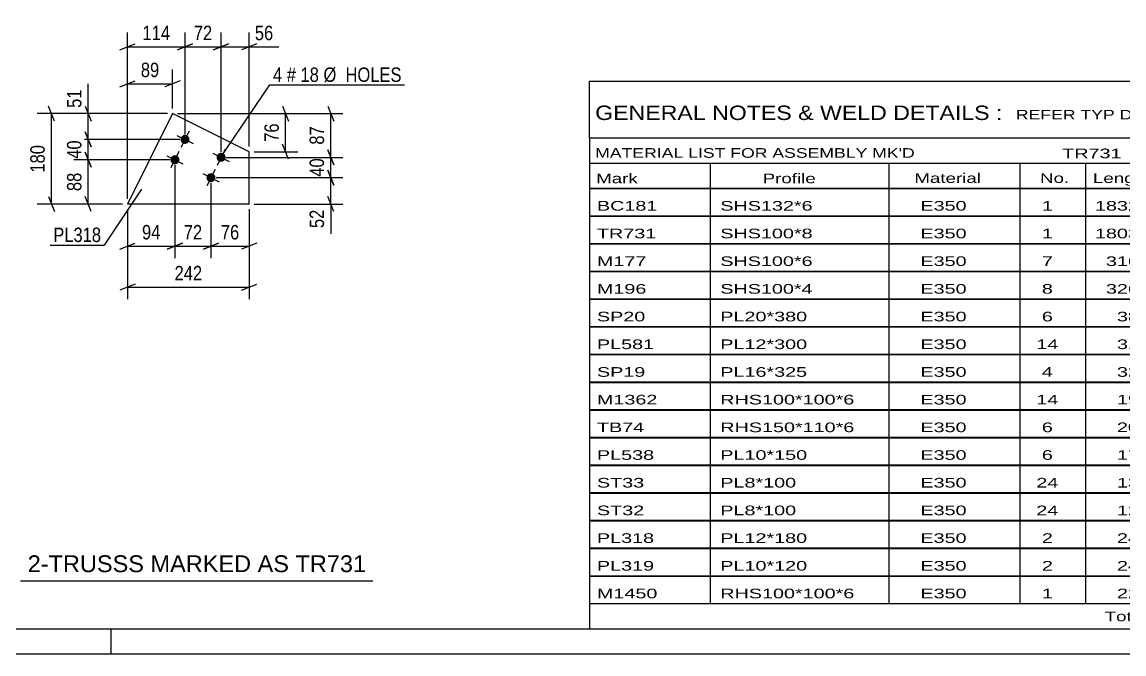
# Model space of a CAD drawing. Header units: millimetres. Extents: x 0 to 841, y 0 to 594.
# Drawn here: x 403.3 to 622.2, y 0 to 125.5 of the extents above; entities that cross this region are included whole.
import ezdxf

# ---------------------------------------------------------------- set-up
doc = ezdxf.new("R2010")
doc.units = ezdxf.units.MM
doc.styles.add('Arial', font='ARIAL.TTF', dxfattribs={"height": 0.2})
doc.styles.add('Arial Narrow', font='ARIALN.TTF', dxfattribs={"height": 0.2})

# ---------------------------------------------------------------- blocks, each defined once
blk = doc.blocks.new('Unknown-318887466-1133')
at = {"color": 5, "linetype": 'Continuous'}
for p, q in [((5, 5), (836, 5)), ((421, 0), (421, 5)), ((0, 0), (841, 0))]:
    blk.add_line(p, q, dxfattribs=at)
blk = doc.blocks.new('Part-318887466-13824 - 13823')
at = {"color": 2, "linetype": 'Continuous'}
for p, q in [((433.21, 107.34), (424.28, 89.37)), ((448.44, 99.77), (433.21, 107.34)), ((448.44, 89.37), (448.44, 99.77)), ((448.44, 89.37), (424.28, 89.37))]:
    blk.add_line(p, q, dxfattribs=at)
blk = doc.blocks.new('Bolt-318887466-13825 - 13823')
at = {"linetype": 'Continuous'}
for points in [[(436.49, 101.8, -1), (434.88, 102.6, -1)], [(434.49, 97.77, -1), (432.88, 98.57, -1)], [(443.66, 98.24, -1), (442.04, 99.04, -1)], [(441.65, 94.21, -1), (440.04, 95.01, -1)]]:
    blk.add_hatch(color=1, dxfattribs=at).paths.add_polyline_path(points)
at = {"color": 1, "linetype": 'Continuous'}
for p, q in [((434.07, 103), (437.3, 101.4)), ((436.49, 103.81), (434.88, 100.59)), ((432.07, 98.97), (435.29, 97.37)), ((434.48, 99.79), (432.88, 96.56)), ((441.24, 99.44), (444.46, 97.84)), ((443.65, 100.25), (442.05, 97.03)), ((439.23, 95.41), (442.46, 93.81)), ((441.65, 96.22), (440.05, 93))]:
    blk.add_line(p, q, dxfattribs=at)
blk = doc.blocks.new('StraightDimension-318887466-13884 - 13823')
at = {"color": 7, "linetype": 'Continuous'}
for p, q in [((440.85, 93.61), (440.85, 78.59)), ((448.44, 88.37), (448.44, 78.59)), ((439.35, 80.39), (442.35, 81.59)), ((440.85, 80.99), (448.44, 80.99)), ((449.94, 81.59), (446.94, 80.39))]:
    blk.add_line(p, q, dxfattribs=at)
at = {"color": 0}
blk.add_wipeout([(447.07, 81.74), (447.07, 85.94), (442.21, 85.94), (442.21, 81.74)], dxfattribs=at)
at = {"color": 3, "style": 'Arial Narrow'}
blk.add_text('76', height=2.863, dxfattribs=at).set_placement((442.81, 82.34))
blk = doc.blocks.new('StraightDimension-318887466-14279 - 13823')
at = {"color": 7, "linetype": 'Continuous'}
for p, q in [((443.85, 98.64), (467.05, 98.64)), ((464.05, 100.14), (465.25, 97.14)), ((464.65, 94.61), (464.65, 98.64)), ((441.85, 94.61), (467.05, 94.61)), ((465.25, 93.11), (464.05, 96.11))]:
    blk.add_line(p, q, dxfattribs=at)
at = {"color": 0}
blk.add_wipeout([(463.9, 99.06), (459.7, 99.06), (459.7, 94.2), (463.9, 94.2)], dxfattribs=at)
at = {"color": 3, "style": 'Arial Narrow'}
blk.add_text('40', height=2.863, rotation=90.0002, dxfattribs=at).set_placement((463.3, 94.8))
blk = doc.blocks.new('StraightDimension-318887466-13880 - 13823')
at = {"color": 7, "linetype": 'Continuous'}
for p, q in [((432.21, 107.34), (406.33, 107.34)), ((409.78, 105.84), (408.58, 108.84)), ((409.18, 89.37), (409.18, 107.34)), ((408.58, 90.87), (409.78, 87.87)), ((423.28, 89.37), (406.33, 89.37))]:
    blk.add_line(p, q, dxfattribs=at)
at = {"color": 0}
blk.add_wipeout([(408.43, 101.7), (404.23, 101.7), (404.23, 95.01), (408.43, 95.01)], dxfattribs=at)
at = {"color": 3, "style": 'Arial Narrow'}
blk.add_text('180', height=2.863, rotation=90.0002, dxfattribs=at).set_placement((407.83, 95.61))
blk = doc.blocks.new('StraightDimension-318887466-13864 - 13823')
at = {"color": 7, "linetype": 'Continuous'}
for p, q in [((424.28, 90.37), (424.28, 116.08)), ((433.21, 108.34), (433.21, 116.08)), ((422.78, 112.63), (425.78, 113.83)), ((434.71, 113.83), (431.71, 112.63)), ((424.28, 113.23), (433.21, 113.23))]:
    blk.add_line(p, q, dxfattribs=at)
at = {"color": 0}
blk.add_wipeout([(431.18, 113.98), (431.18, 118.18), (426.32, 118.18), (426.32, 113.98)], dxfattribs=at)
at = {"color": 3, "style": 'Arial Narrow'}
blk.add_text('89', height=2.863, dxfattribs=at).set_placement((426.92, 114.58))
blk = doc.blocks.new('StraightDimension-318887466-13870 - 13823')
at = {"color": 7, "linetype": 'Continuous'}
for p, q in [((424.28, 88.37), (424.28, 70.46)), ((448.44, 88.37), (448.44, 70.46)), ((425.78, 73.46), (422.78, 72.26)), ((424.28, 72.86), (448.44, 72.86)), ((446.94, 72.26), (449.94, 73.46))]:
    blk.add_line(p, q, dxfattribs=at)
at = {"color": 0}
blk.add_wipeout([(439.7, 73.61), (439.7, 77.81), (433.02, 77.81), (433.02, 73.61)], dxfattribs=at)
at = {"color": 3, "style": 'Arial Narrow'}
blk.add_text('242', height=2.863, dxfattribs=at).set_placement((433.62, 74.21))
blk = doc.blocks.new('StraightDimension-318887466-13874 - 13823')
at = {"color": 7, "linetype": 'Continuous'}
for p, q in [((434.21, 107.34), (458.07, 107.34)), ((455.07, 108.84), (456.27, 105.84)), ((455.67, 99.77), (455.67, 107.34)), ((456.27, 98.27), (455.07, 101.27)), ((449.44, 99.77), (458.07, 99.77))]:
    blk.add_line(p, q, dxfattribs=at)
at = {"color": 0}
blk.add_wipeout([(454.92, 105.98), (450.72, 105.98), (450.72, 101.13), (454.92, 101.13)], dxfattribs=at)
at = {"color": 3, "style": 'Arial Narrow'}
blk.add_text('76', height=2.863, rotation=90.0002, dxfattribs=at).set_placement((454.32, 101.73))
blk = doc.blocks.new('StraightDimension-318887466-13885 - 13823')
at = {"color": 7, "linetype": 'Continuous'}
for p, q in [((433.68, 97.17), (433.68, 78.59)), ((440.85, 93.61), (440.85, 78.59)), ((432.18, 80.39), (435.18, 81.59)), ((433.68, 80.99), (440.85, 80.99)), ((442.35, 81.59), (439.35, 80.39))]:
    blk.add_line(p, q, dxfattribs=at)
at = {"color": 0}
blk.add_wipeout([(439.69, 81.74), (439.69, 85.94), (434.84, 85.94), (434.84, 81.74)], dxfattribs=at)
at = {"color": 3, "style": 'Arial Narrow'}
blk.add_text('72', height=2.863, dxfattribs=at).set_placement((435.44, 82.34))
blk = doc.blocks.new('StraightDimension-318887466-13886 - 13823')
at = {"color": 7, "linetype": 'Continuous'}
for p, q in [((433.68, 97.17), (433.68, 78.59)), ((424.28, 88.37), (424.28, 78.59)), ((422.78, 80.39), (425.78, 81.59)), ((424.28, 80.99), (433.68, 80.99)), ((435.18, 81.59), (432.18, 80.39))]:
    blk.add_line(p, q, dxfattribs=at)
at = {"color": 0}
blk.add_wipeout([(431.41, 81.74), (431.41, 85.94), (426.55, 85.94), (426.55, 81.74)], dxfattribs=at)
at = {"color": 3, "style": 'Arial Narrow'}
blk.add_text('94', height=2.863, dxfattribs=at).set_placement((427.15, 82.34))
blk = doc.blocks.new('StraightDimension-318887466-13904 - 13823')
at = {"color": 7, "linetype": 'Continuous'}
for p, q in [((432.21, 107.34), (413.62, 107.34)), ((415.87, 108.84), (417.07, 105.84)), ((416.47, 102.2), (416.47, 107.34)), ((417.07, 100.7), (415.87, 103.7)), ((434.69, 102.2), (413.62, 102.2))]:
    blk.add_line(p, q, dxfattribs=at)
at = {"color": 0}
blk.add_wipeout([(415.72, 112.72), (411.52, 112.72), (411.52, 107.87), (415.72, 107.87)], dxfattribs=at)
at = {"color": 7, "linetype": 'Continuous'}
blk.add_line((416.47, 107.34), (416.47, 113.25), dxfattribs=at)
blk.add_line((416.47, 107.34), (416.47, 113.25), dxfattribs=at)
at = {"color": 3, "style": 'Arial Narrow'}
blk.add_text('51', height=2.863, rotation=90.0002, dxfattribs=at).set_placement((415.12, 108.47))
blk = doc.blocks.new('StraightDimension-318887466-13905 - 13823')
at = {"color": 7, "linetype": 'Continuous'}
for p, q in [((415.87, 103.7), (417.07, 100.7)), ((434.69, 102.2), (413.62, 102.2)), ((416.47, 98.17), (416.47, 102.2)), ((417.07, 96.67), (415.87, 99.67)), ((432.68, 98.17), (413.62, 98.17))]:
    blk.add_line(p, q, dxfattribs=at)
at = {"color": 0}
blk.add_wipeout([(415.72, 102.62), (411.52, 102.62), (411.52, 97.76), (415.72, 97.76)], dxfattribs=at)
at = {"color": 3, "style": 'Arial Narrow'}
blk.add_text('40', height=2.863, rotation=90.0002, dxfattribs=at).set_placement((415.12, 98.36))
blk = doc.blocks.new('StraightDimension-318887466-13906 - 13823')
at = {"color": 7, "linetype": 'Continuous'}
for p, q in [((415.87, 99.67), (417.07, 96.67)), ((432.68, 98.17), (413.62, 98.17)), ((416.47, 89.37), (416.47, 98.17)), ((417.07, 87.87), (415.87, 90.87)), ((423.28, 89.37), (413.62, 89.37))]:
    blk.add_line(p, q, dxfattribs=at)
at = {"color": 0}
blk.add_wipeout([(415.72, 96.2), (411.52, 96.2), (411.52, 91.34), (415.72, 91.34)], dxfattribs=at)
at = {"color": 3, "style": 'Arial Narrow'}
blk.add_text('88', height=2.863, rotation=90.0002, dxfattribs=at).set_placement((415.12, 91.94))
blk = doc.blocks.new('StraightDimension-318887466-14255 - 13823')
at = {"color": 7, "linetype": 'Continuous'}
for p, q in [((442.85, 99.64), (442.85, 123.42)), ((448.44, 100.77), (448.44, 123.42)), ((441.35, 119.97), (444.35, 121.17)), ((442.85, 120.57), (448.44, 120.57)), ((449.94, 121.17), (446.94, 119.97))]:
    blk.add_line(p, q, dxfattribs=at)
at = {"color": 0}
blk.add_wipeout([(453.82, 121.32), (453.82, 125.52), (448.96, 125.52), (448.96, 121.32)], dxfattribs=at)
at = {"color": 7, "linetype": 'Continuous'}
blk.add_line((448.44, 120.57), (454.34, 120.57), dxfattribs=at)
blk.add_line((448.44, 120.57), (454.34, 120.57), dxfattribs=at)
at = {"color": 3, "style": 'Arial Narrow'}
blk.add_text('56', height=2.863, dxfattribs=at).set_placement((449.56, 121.92))
blk = doc.blocks.new('StraightDimension-318887466-14256 - 13823')
at = {"color": 7, "linetype": 'Continuous'}
for p, q in [((435.69, 103.2), (435.69, 123.42)), ((442.85, 99.64), (442.85, 123.42)), ((434.19, 119.97), (437.19, 121.17)), ((435.69, 120.57), (442.85, 120.57)), ((444.35, 121.17), (441.35, 119.97))]:
    blk.add_line(p, q, dxfattribs=at)
at = {"color": 0}
blk.add_wipeout([(441.7, 121.32), (441.7, 125.52), (436.84, 125.52), (436.84, 121.32)], dxfattribs=at)
at = {"color": 3, "style": 'Arial Narrow'}
blk.add_text('72', height=2.863, dxfattribs=at).set_placement((437.44, 121.92))
blk = doc.blocks.new('StraightDimension-318887466-14257 - 13823')
at = {"color": 7, "linetype": 'Continuous'}
for p, q in [((424.28, 90.37), (424.28, 123.42)), ((435.69, 103.2), (435.69, 123.42)), ((422.78, 119.97), (425.78, 121.17)), ((424.28, 120.57), (435.69, 120.57)), ((437.19, 121.17), (434.19, 119.97))]:
    blk.add_line(p, q, dxfattribs=at)
at = {"color": 0}
blk.add_wipeout([(433.33, 121.32), (433.33, 125.52), (426.64, 125.52), (426.64, 121.32)], dxfattribs=at)
at = {"color": 3, "style": 'Arial Narrow'}
blk.add_text('114', height=2.863, dxfattribs=at).set_placement((427.24, 121.92))
blk = doc.blocks.new('StraightDimension-318887466-14278 - 13823')
at = {"color": 7, "linetype": 'Continuous'}
for p, q in [((434.21, 107.34), (467.05, 107.34)), ((464.05, 108.84), (465.25, 105.84)), ((464.65, 98.64), (464.65, 107.34)), ((443.85, 98.64), (467.05, 98.64)), ((465.25, 97.14), (464.05, 100.14))]:
    blk.add_line(p, q, dxfattribs=at)
at = {"color": 0}
blk.add_wipeout([(463.9, 105.42), (459.7, 105.42), (459.7, 100.56), (463.9, 100.56)], dxfattribs=at)
at = {"color": 3, "style": 'Arial Narrow'}
blk.add_text('87', height=2.863, rotation=90.0002, dxfattribs=at).set_placement((463.3, 101.16))
blk = doc.blocks.new('StraightDimension-318887466-14280 - 13823')
at = {"color": 7, "linetype": 'Continuous'}
for p, q in [((441.85, 94.61), (467.05, 94.61)), ((464.05, 96.11), (465.25, 93.11)), ((464.65, 89.37), (464.65, 94.61)), ((465.25, 87.87), (464.05, 90.87)), ((449.44, 89.37), (467.05, 89.37))]:
    blk.add_line(p, q, dxfattribs=at)
at = {"color": 0}
blk.add_wipeout([(463.9, 88.84), (459.7, 88.84), (459.7, 83.99), (463.9, 83.99)], dxfattribs=at)
at = {"color": 7, "linetype": 'Continuous'}
blk.add_line((464.65, 89.37), (464.65, 83.46), dxfattribs=at)
blk.add_line((464.65, 89.37), (464.65, 83.46), dxfattribs=at)
at = {"color": 3, "style": 'Arial Narrow'}
blk.add_text('52', height=2.863, rotation=90.0002, dxfattribs=at).set_placement((463.3, 84.59))
blk = doc.blocks.new('Unknown-318887466-14738')
at = {"color": 7, "linetype": 'Continuous'}
for p, q in [((516, 113.75), (676, 113.75)), ((516, 102.5), (516, 113.75)), ((676, 113.75), (676, 102.5)), ((516, 102.5), (676, 102.5)), ((516, 102.5), (516, 97.5)), ((676, 102.5), (676, 97.5)), ((516, 97.5), (676, 97.5)), ((516, 97.5), (516, 92.5)), ((540, 97.5), (540, 92.5)), ((575.5, 97.5), (575.5, 92.5)), ((601.5, 97.5), (601.5, 92.5)), ((614.5, 97.5), (614.5, 92.5)), ((632, 97.5), (632, 92.5)), ((654, 97.5), (654, 92.5)), ((676, 97.5), (676, 92.5)), ((516, 92.5), (676, 92.5)), ((516, 92.45), (516, 87.05)), ((516, 92.45), (676, 92.45)), ((540, 92.5), (540, 87)), ((575.5, 92.5), (575.5, 87)), ((601.5, 92.5), (601.5, 87)), ((614.5, 92.5), (614.5, 87)), ((632, 92.5), (632, 87)), ((654, 92.5), (654, 87)), ((676, 92.45), (676, 87.05)), ((516, 87.05), (676, 87.05)), ((516, 86.95), (516, 81.55)), ((516, 86.95), (676, 86.95)), ((540, 87), (540, 81.5)), ((575.5, 87), (575.5, 81.5)), ((601.5, 87), (601.5, 81.5)), ((614.5, 87), (614.5, 81.5)), ((632, 87), (632, 81.5)), ((654, 87), (654, 81.5)), ((676, 86.95), (676, 81.55)), ((516, 81.55), (676, 81.55)), ((516, 81.45), (516, 76.05)), ((516, 81.45), (676, 81.45)), ((540, 81.5), (540, 76)), ((575.5, 81.5), (575.5, 76)), ((601.5, 81.5), (601.5, 76)), ((614.5, 81.5), (614.5, 76)), ((632, 81.5), (632, 76)), ((654, 81.5), (654, 76)), ((676, 81.45), (676, 76.05)), ((516, 76.05), (676, 76.05)), ((516, 75.95), (516, 70.55)), ((516, 75.95), (676, 75.95)), ((540, 76), (540, 70.5)), ((575.5, 76), (575.5, 70.5)), ((601.5, 76), (601.5, 70.5)), ((614.5, 76), (614.5, 70.5)), ((632, 76), (632, 70.5)), ((654, 76), (654, 70.5)), ((676, 75.95), (676, 70.55)), ((516, 70.55), (676, 70.55)), ((516, 70.45), (516, 65.05)), ((516, 70.45), (676, 70.45)), ((540, 70.5), (540, 65)), ((575.5, 70.5), (575.5, 65)), ((601.5, 70.5), (601.5, 65)), ((614.5, 70.5), (614.5, 65)), ((632, 70.5), (632, 65)), ((654, 70.5), (654, 65)), ((676, 70.45), (676, 65.05)), ((516, 65.05), (676, 65.05)), ((516, 64.95), (516, 59.55)), ((516, 64.95), (676, 64.95)), ((540, 65), (540, 59.5)), ((575.5, 65), (575.5, 59.5)), ((601.5, 65), (601.5, 59.5)), ((614.5, 65), (614.5, 59.5)), ((632, 65), (632, 59.5)), ((654, 65), (654, 59.5)), ((676, 64.95), (676, 59.55)), ((516, 59.55), (676, 59.55)), ((516, 59.45), (516, 54.05)), ((516, 59.45), (676, 59.45)), ((540, 59.5), (540, 54)), ((575.5, 59.5), (575.5, 54)), ((601.5, 59.5), (601.5, 54)), ((614.5, 59.5), (614.5, 54)), ((632, 59.5), (632, 54)), ((654, 59.5), (654, 54)), ((676, 59.45), (676, 54.05)), ((516, 54.05), (676, 54.05)), ((516, 53.95), (516, 48.55)), ((516, 53.95), (676, 53.95)), ((540, 54), (540, 48.5)), ((575.5, 54), (575.5, 48.5)), ((601.5, 54), (601.5, 48.5)), ((614.5, 54), (614.5, 48.5)), ((632, 54), (632, 48.5)), ((654, 54), (654, 48.5)), ((676, 53.95), (676, 48.55)), ((516, 48.55), (676, 48.55)), ((516, 48.45), (516, 43.05)), ((516, 48.45), (676, 48.45)), ((540, 48.5), (540, 43)), ((575.5, 48.5), (575.5, 43)), ((601.5, 48.5), (601.5, 43)), ((614.5, 48.5), (614.5, 43)), ((632, 48.5), (632, 43)), ((654, 48.5), (654, 43)), ((676, 48.45), (676, 43.05)), ((516, 43.05), (676, 43.05)), ((516, 42.95), (516, 37.55)), ((516, 42.95), (676, 42.95)), ((540, 43), (540, 37.5)), ((575.5, 43), (575.5, 37.5)), ((601.5, 43), (601.5, 37.5)), ((614.5, 43), (614.5, 37.5)), ((632, 43), (632, 37.5)), ((654, 43), (654, 37.5)), ((676, 42.95), (676, 37.55)), ((516, 37.55), (676, 37.55)), ((516, 37.45), (516, 32.05)), ((516, 37.45), (676, 37.45)), ((540, 37.5), (540, 32)), ((575.5, 37.5), (575.5, 32)), ((601.5, 37.5), (601.5, 32)), ((614.5, 37.5), (614.5, 32)), ((632, 37.5), (632, 32)), ((654, 37.5), (654, 32)), ((676, 37.45), (676, 32.05)), ((516, 32.05), (676, 32.05)), ((516, 31.95), (516, 26.55)), ((516, 31.95), (676, 31.95)), ((540, 32), (540, 26.5)), ((575.5, 32), (575.5, 26.5)), ((601.5, 32), (601.5, 26.5)), ((614.5, 32), (614.5, 26.5)), ((632, 32), (632, 26.5)), ((654, 32), (654, 26.5)), ((676, 31.95), (676, 26.55)), ((516, 26.55), (676, 26.55)), ((516, 26.45), (516, 21.05)), ((516, 26.45), (676, 26.45)), ((540, 26.5), (540, 21)), ((575.5, 26.5), (575.5, 21)), ((601.5, 26.5), (601.5, 21)), ((614.5, 26.5), (614.5, 21)), ((632, 26.5), (632, 21)), ((654, 26.5), (654, 21)), ((676, 26.45), (676, 21.05)), ((516, 21.05), (676, 21.05)), ((516, 20.95), (516, 15.55)), ((516, 20.95), (676, 20.95)), ((540, 21), (540, 15.5)), ((575.5, 21), (575.5, 15.5)), ((601.5, 21), (601.5, 15.5)), ((614.5, 21), (614.5, 15.5)), ((632, 21), (632, 15.5)), ((654, 21), (654, 15.5)), ((676, 20.95), (676, 15.55)), ((516, 15.55), (676, 15.55)), ((516, 15.45), (516, 10.05)), ((516, 15.45), (676, 15.45)), ((540, 15.5), (540, 10)), ((575.5, 15.5), (575.5, 10)), ((601.5, 15.5), (601.5, 10)), ((614.5, 15.5), (614.5, 10)), ((632, 15.5), (632, 10)), ((654, 15.5), (654, 10)), ((676, 15.45), (676, 10.05)), ((516, 10.05), (676, 10.05)), ((516, 10), (676, 10)), ((516, 10), (516, 5)), ((632, 10), (632, 5)), ((654, 10), (654, 5)), ((676, 10), (676, 5)), ((516, 5), (676, 5))]:
    blk.add_line(p, q, dxfattribs=at)
at = {"color": 7, "style": 'Arial Narrow'}
for s, height, width, p in [('GENERAL NOTES & WELD DETAILS :', 2.8633, 1.4, (517.15, 106.06)), ('REFER TYP DRAWING TYP-01', 1.9089, 1.6, (600.7, 106.16)), ("MATERIAL LIST FOR ASSEMBLY MK'D", 1.9089, 1.6, (517.15, 98.56)), ('TR731', 1.909, 1.794707, (609.9, 98.47)), ('2', 1.91, 1.794707, (638.08, 98.56)), ('No. Required', 1.9089, 1.6, (647.41, 98.56)), ('Mark', 1.909, 1.7, (517.34, 93.5)), ('Profile', 1.909, 1.7, (550.41, 93.5)), ('Material', 1.909, 1.7, (580.54, 93.56)), ('No.', 1.909, 1.7, (605.5, 93.56)), ('Length', 1.909, 1.7, (616, 93.56)), ('Area', 1.909, 1.7, (638.5, 93.56)), ('Weight', 1.909, 1.7, (658, 93.56))]:
    blk.add_text(s, height=height, dxfattribs=dict(at, width=width)).set_placement(p)
at = {"color": 7, "linetype": 'Continuous', "style": 'Arial Narrow'}
for s, height, width, p in [('BC181', 1.909, 1.794707, (517.5, 88.06)), ('SHS132*6', 1.909, 1.794707, (542, 88.06)), ('E350', 1.909, 1.794707, (581.74, 88.06)), ('1', 1.91, 1.794707, (605.86, 88.06)), ('18326', 1.909, 1.794707, (616.4, 88.06)), ('9.7', 1.909, 1.794707, (642.32, 88.06)), ('435.0', 1.909, 1.794707, (658.96, 88.06)), ('TR731', 1.909, 1.794707, (517.5, 82.56)), ('SHS100*8', 1.909, 1.794707, (542, 82.56)), ('E350', 1.909, 1.794707, (581.74, 82.56)), ('1', 1.91, 1.794707, (605.86, 82.56)), ('18034', 1.909, 1.794707, (616.4, 82.56)), ('7.2', 1.909, 1.794707, (642.32, 82.56)), ('416.8', 1.909, 1.794707, (658.96, 82.56)), ('M177', 1.909, 1.794707, (517.5, 77.06)), ('SHS100*6', 1.909, 1.794707, (542, 77.06)), ('E350', 1.909, 1.794707, (581.74, 77.06)), ('7', 1.91, 1.794707, (605.86, 77.06)), ('3167', 1.909, 1.794707, (618.58, 77.06)), ('1.2', 1.909, 1.794707, (642.32, 77.06)), ('383.7', 1.909, 1.794707, (658.96, 77.06)), ('M196', 1.909, 1.794707, (517.5, 71.56)), ('SHS100*4', 1.909, 1.794707, (542, 71.56)), ('E350', 1.909, 1.794707, (581.74, 71.56)), ('8', 1.91, 1.794707, (605.86, 71.56)), ('3261', 1.909, 1.794707, (618.58, 71.56)), ('1.3', 1.909, 1.794707, (642.32, 71.56)), ('311.1', 1.909, 1.794707, (658.96, 71.56)), ('SP20', 1.909, 1.794707, (517.5, 66.06)), ('PL20*380', 1.909, 1.794707, (542, 66.06)), ('E350', 1.909, 1.794707, (581.74, 66.06)), ('6', 1.91, 1.794707, (605.86, 66.06)), ('380', 1.909, 1.794707, (620.77, 66.06)), ('0.3', 1.909, 1.794707, (642.32, 66.06)), ('136.0', 1.909, 1.794707, (658.96, 66.06)), ('PL581', 1.909, 1.794707, (517.5, 60.56)), ('PL12*300', 1.909, 1.794707, (542, 60.56)), ('E350', 1.909, 1.794707, (581.74, 60.56)), ('14', 1.909, 1.794707, (604.76, 60.56)), ('310', 1.909, 1.794707, (620.77, 60.56)), ('0.2', 1.909, 1.794707, (642.32, 60.56)), ('122.6', 1.909, 1.794707, (658.96, 60.56)), ('SP19', 1.909, 1.794707, (517.5, 55.06)), ('PL16*325', 1.909, 1.794707, (542, 55.06)), ('E350', 1.909, 1.794707, (581.74, 55.06)), ('4', 1.91, 1.794707, (605.86, 55.06)), ('325', 1.909, 1.794707, (620.77, 55.06)), ('0.2', 1.909, 1.794707, (642.32, 55.06)), ('53.1', 1.909, 1.794707, (661.14, 55.06)), ('M1362', 1.909, 1.794707, (517.5, 49.56)), ('RHS100*100*6', 1.9089, 1.794707, (542, 49.56)), ('E350', 1.909, 1.794707, (581.74, 49.56)), ('14', 1.909, 1.794707, (604.76, 49.56)), ('196', 1.909, 1.794707, (620.77, 49.56)), ('0.1', 1.909, 1.794707, (642.32, 49.56)), ('48.6', 1.909, 1.794707, (661.14, 49.56)), ('TB74', 1.909, 1.794707, (517.5, 44.06)), ('RHS150*110*6', 1.9089, 1.794707, (542, 44.06)), ('E350', 1.909, 1.794707, (581.74, 44.06)), ('6', 1.91, 1.794707, (605.86, 44.06)), ('200', 1.909, 1.794707, (620.77, 44.06)), ('0.1', 1.909, 1.794707, (642.32, 44.06)), ('28.0', 1.909, 1.794707, (661.14, 44.06)), ('PL538', 1.909, 1.794707, (517.5, 38.56)), ('PL10*150', 1.909, 1.794707, (542, 38.56)), ('E350', 1.909, 1.794707, (581.74, 38.56)), ('6', 1.91, 1.794707, (605.86, 38.56)), ('170', 1.909, 1.794707, (620.77, 38.56)), ('0.1', 1.909, 1.794707, (642.32, 38.56)), ('12.0', 1.909, 1.794707, (661.14, 38.56)), ('ST33', 1.909, 1.794707, (517.5, 33.06)), ('PL8*100', 1.909, 1.794707, (542, 33.06)), ('E350', 1.909, 1.794707, (581.74, 33.06)), ('24', 1.909, 1.794707, (604.76, 33.06)), ('135', 1.909, 1.794707, (620.77, 33.06)), ('0.0', 1.909, 1.794707, (642.32, 33.06)), ('10.0', 1.909, 1.794707, (661.14, 33.06)), ('ST32', 1.909, 1.794707, (517.5, 27.56)), ('PL8*100', 1.909, 1.794707, (542, 27.56)), ('E350', 1.909, 1.794707, (581.74, 27.56)), ('24', 1.909, 1.794707, (604.76, 27.56)), ('121', 1.909, 1.794707, (620.77, 27.56)), ('0.0', 1.909, 1.794707, (642.32, 27.56)), ('8.9', 1.909, 1.794707, (663.33, 27.56)), ('PL318', 1.909, 1.794707, (517.5, 22.06)), ('PL12*180', 1.909, 1.794707, (542, 22.06)), ('E350', 1.909, 1.794707, (581.74, 22.06)), ('2', 1.91, 1.794707, (605.86, 22.06)), ('242', 1.909, 1.794707, (620.77, 22.06)), ('0.1', 1.909, 1.794707, (642.32, 22.06)), ('5.6', 1.909, 1.794707, (663.33, 22.06)), ('PL319', 1.909, 1.794707, (517.5, 16.56)), ('PL10*120', 1.909, 1.794707, (542, 16.56)), ('E350', 1.909, 1.794707, (581.74, 16.56)), ('2', 1.91, 1.794707, (605.86, 16.56)), ('242', 1.909, 1.794707, (620.77, 16.56)), ('0.1', 1.909, 1.794707, (642.32, 16.56)), ('4.5', 1.909, 1.794707, (663.33, 16.56)), ('M1450', 1.909, 1.794707, (517.5, 11.06)), ('RHS100*100*6', 1.9089, 1.794707, (542, 11.06)), ('E350', 1.909, 1.794707, (581.74, 11.06)), ('1', 1.91, 1.794707, (605.86, 11.06)), ('220', 1.909, 1.794707, (620.77, 11.06)), ('0.1', 1.909, 1.794707, (642.32, 11.06)), ('3.9', 1.909, 1.794707, (663.33, 11.06)), ('Total', 1.909, 1.7, (618.33, 6.5)), ('44.8', 1.909, 1.794707, (639.64, 6.5)), ('1980.0', 1.909, 1.794707, (656.77, 6.5))]:
    blk.add_text(s, height=height, dxfattribs=dict(at, width=width)).set_placement(p)
blk = doc.blocks.new('Unknown-318887466-14739')
at = {"color": 7, "linetype": 'Continuous'}
blk.add_line((403, 14.5), (473, 14.5), dxfattribs=at)
at = {"color": 7, "style": 'Arial'}
blk.add_text('2-TRUSSS MARKED AS TR731', height=3.3428, dxfattribs=at).set_placement((404.45, 16.25))
blk = doc.blocks.new('Mark-318887466-13932 - 13823')
at = {"color": 0}
blk.add_wipeout([(419.04, 81.82), (419.04, 84.82), (409.53, 84.82), (409.53, 81.82)], dxfattribs=at)
blk.add_wipeout([(419.04, 81.82), (419.04, 84.82), (409.53, 84.82), (409.53, 81.82)], dxfattribs=at)
at = {"color": 30, "linetype": 'Continuous'}
for p in [(427.08, 92.32), (408.93, 81.22)]:
    blk.add_line(p, (419.64, 81.22), dxfattribs=at)
at = {"color": 3, "style": 'Arial Narrow'}
blk.add_text('PL318', height=2.863, dxfattribs=at).set_placement((409.53, 81.82))
blk = doc.blocks.new('Mark-318887466-14300 - 13823')
at = {"color": 0}
blk.add_wipeout([(455, 113.63), (455, 116.63), (453.17, 116.63), (453.17, 113.63)], dxfattribs=at)
blk.add_wipeout([(455, 113.63), (455, 116.63), (453.17, 116.63), (453.17, 113.63)], dxfattribs=at)
at = {"color": 7, "linetype": 'Continuous'}
blk.add_line((442.52, 98.29), (452.57, 113.03), dxfattribs=at)
at = {"color": 0}
blk.add_wipeout([(457.73, 113.63), (457.73, 116.63), (455.9, 116.63), (455.9, 113.63)], dxfattribs=at)
blk.add_wipeout([(457.73, 113.63), (457.73, 116.63), (455.9, 116.63), (455.9, 113.63)], dxfattribs=at)
at = {"color": 3, "style": 'Arial Narrow'}
blk.add_text('4', height=2.86, dxfattribs=at).set_placement((453.17, 113.63))
at = {"color": 0}
blk.add_wipeout([(462.29, 113.63), (462.29, 116.63), (458.63, 116.63), (458.63, 113.63)], dxfattribs=at)
blk.add_wipeout([(462.29, 113.63), (462.29, 116.63), (458.63, 116.63), (458.63, 113.63)], dxfattribs=at)
at = {"color": 3, "style": 'Arial Narrow'}
blk.add_text('#', height=2.86, dxfattribs=at).set_placement((455.9, 113.63))
at = {"color": 0}
blk.add_wipeout([(478.71, 113.63), (478.71, 116.63), (463.19, 116.63), (463.19, 113.63)], dxfattribs=at)
blk.add_wipeout([(478.71, 113.63), (478.71, 116.63), (463.19, 116.63), (463.19, 113.63)], dxfattribs=at)
at = {"color": 7, "linetype": 'Continuous'}
blk.add_line((452.57, 113.03), (479.31, 113.03), dxfattribs=at)
at = {"color": 3, "style": 'Arial Narrow'}
for s, p in [('18', (458.63, 113.63)), ('Ø  HOLES', (463.19, 113.63))]:
    blk.add_text(s, height=2.863, dxfattribs=at).set_placement(p)

msp = doc.modelspace()

# ---------------------------------------------------------------- block references
for name in ['Unknown-318887466-1133', 'Unknown-318887466-14738', 'Part-318887466-13824 - 13823', 'Bolt-318887466-13825 - 13823', 'Unknown-318887466-14739']:
    msp.add_blockref(name, (0, 0))

# ---------------------------------------------------------------- next in the draw order: block references
for name in ['StraightDimension-318887466-13880 - 13823', 'StraightDimension-318887466-13884 - 13823']:
    msp.add_blockref(name, (0, 0))

# ---------------------------------------------------------------- next in the draw order: block references
for name in ['StraightDimension-318887466-13864 - 13823', 'StraightDimension-318887466-14279 - 13823', 'StraightDimension-318887466-13870 - 13823']:
    msp.add_blockref(name, (0, 0))

# ---------------------------------------------------------------- next in the draw order: block references
for name in ['StraightDimension-318887466-13874 - 13823', 'StraightDimension-318887466-13885 - 13823']:
    msp.add_blockref(name, (0, 0))

# ---------------------------------------------------------------- next in the draw order: block references
for name in ['StraightDimension-318887466-14255 - 13823', 'StraightDimension-318887466-13904 - 13823', 'StraightDimension-318887466-13886 - 13823']:
    msp.add_blockref(name, (0, 0))

# ---------------------------------------------------------------- next in the draw order: block references
msp.add_blockref('StraightDimension-318887466-13905 - 13823', (0, 0))

# ---------------------------------------------------------------- next in the draw order: block references
for name in ['StraightDimension-318887466-14256 - 13823', 'StraightDimension-318887466-13906 - 13823']:
    msp.add_blockref(name, (0, 0))

# ---------------------------------------------------------------- next in the draw order: block references
msp.add_blockref('StraightDimension-318887466-14257 - 13823', (0, 0))

# ---------------------------------------------------------------- next in the draw order: block references
for name in ['StraightDimension-318887466-14278 - 13823', 'Mark-318887466-13932 - 13823']:
    msp.add_blockref(name, (0, 0))

# ---------------------------------------------------------------- next in the draw order: block references
for name in ['Mark-318887466-14300 - 13823', 'StraightDimension-318887466-14280 - 13823']:
    msp.add_blockref(name, (0, 0))

doc.saveas('drawing.dxf')
